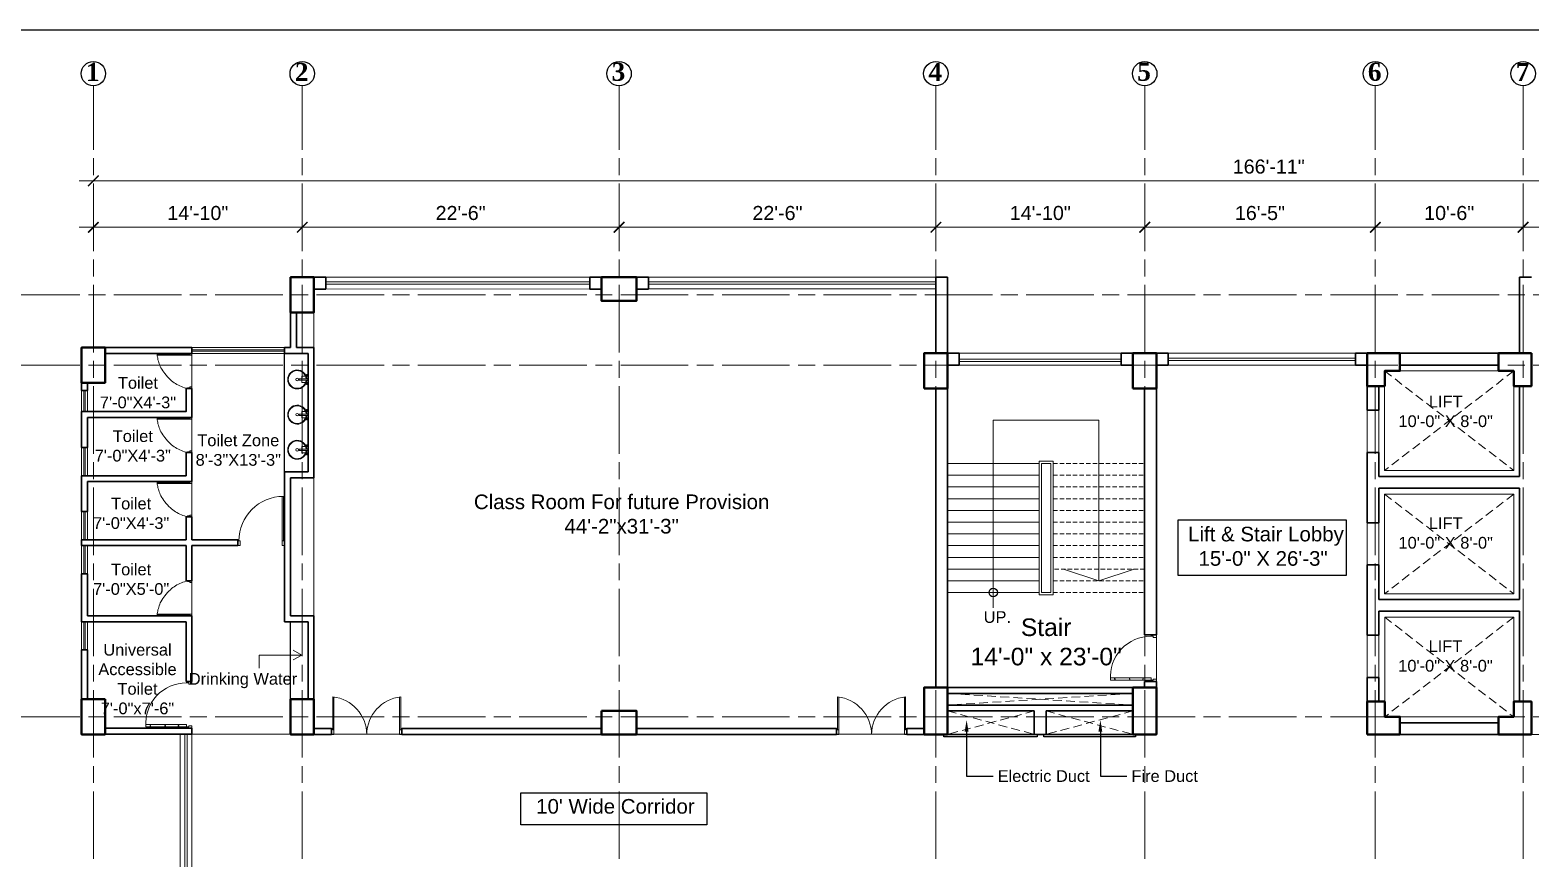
# Model space of a CAD drawing. Header units: inches. Extents: x -12 to 20935469, y -1604 to 24729220.
# Drawn here: x 20855962 to 20857240, y 24710768 to 24711474 of the extents above; entities that cross this region are included whole.
import ezdxf
from ezdxf import colors
from ezdxf.entities.mleader import LeaderData, LeaderLine
from ezdxf.math import Vec2, Vec3

# ---------------------------------------------------------------- set-up
doc = ezdxf.new("R2010")
doc.units = ezdxf.units.IN
doc.header["$LTSCALE"] = 0.03
doc.header["$MEASUREMENT"] = 0
doc.header["$PDMODE"] = 32
doc.header["$PDSIZE"] = 15
doc.linetypes.add('ACAD_ISO08W100', pattern=[36, 24, -3, 6, -3])
doc.linetypes.add('DASHED2', pattern=[0.375, 0.25, -0.125])
for name, color, linetype, lineweight in [('column', 1, 'Continuous', 40), ('Dim Line', 252, 'Continuous', 13), ('Door', 7, 'Continuous', 18), ('Dot', 253, 'Continuous', 0), ('Gas', 21, 'Continuous', 5), ('Glass Line', 252, 'Continuous', 9), ('Grid Line', 252, 'Continuous', 18), ('Hatch', 253, 'Continuous', 15), ('Main Wall', 7, 'Continuous', 30), ('RAIL', 23, 'Continuous', 13), ('STAIR', 46, 'Continuous', 15), ('TOILET FIXTURE', 142, 'Continuous', 5), ('wind.', 150, 'Continuous', 20)]:
    doc.layers.add(name, color=color, linetype=linetype, lineweight=lineweight)
doc.layers.add('FUR', color=251, linetype='Continuous')
doc.layers.add('TEXT', color=7, linetype='Continuous')
doc.styles.add('2', font='swisscl.ttf')
doc.styles.add('RomanS', font='arial.ttf', dxfattribs={"height": 12})
doc.styles.get("Standard").update_dxf_attribs({"font": 'timesbd.ttf'})
doc.dimstyles.new('Aec_Arch_I', dxfattribs={"dimscale": 96, "dimtxt": 12, "dimasz": 0.09375, "dimexe": 0.125, "dimexo": 0.125, "dimgap": 0.0625, "dimtad": 1, "dimdec": 0, "dimzin": 3, "dimdsep": 46, "dimlunit": 4, "dimtxsty": 'RomanS', "dimblk1": 'ARCHTICK', "dimblk2": 'ARCHTICK', "dimsah": 1, "dimcen": 0.09375, "dimdle": 0.125, "dimadec": 0, "dimazin": 0, "dimtfac": 0.75, "dimtdec": 0, "dimtmove": 2, "dimatfit": 3, "dimldrblk": 'ARCHTICK', "dimfxl": 1, "dimfrac": 1, "dimtolj": 1, "dimtzin": 0, "dimarcsym": 0})

# ---------------------------------------------------------------- blocks, each defined once
blk = doc.blocks.new('_ArchTick')
at = {"color": 0, "linetype": 'ByBlock', "lineweight": 35, "const_width": 0.15}
blk.add_lwpolyline([(-0.5, -0.5), (0.5, 0.5)], dxfattribs=at)
blk = doc.blocks.new('*D14')
at = {"layer": 'Defpoints', "color": 0, "transparency": 16777216}
for p in [(20831126.3, 24724578.2), (20830948.3, 24724562.3), (20831126.3, 24724562.3)]:
    blk.add_point(p, dxfattribs=at)
at = {"layer": 'Dim Line', "color": 0, "lineweight": -2, "transparency": 16777216}
for p, q in [((20830948.3, 24724574.3), (20830948.3, 24724590.2)), ((20831126.3, 24724574.3), (20831126.3, 24724590.2)), ((20830936.3, 24724578.2), (20831138.3, 24724578.2))]:
    blk.add_line(p, q, dxfattribs=at)
at = {"layer": 'Dim Line', "color": 0, "lineweight": -2, "transparency": 16777216, "xscale": 9, "yscale": 9, "zscale": 9, "rotation": 180}
blk.add_blockref('_ArchTick', (20830948.3, 24724578.2), dxfattribs=at)
at = {"layer": 'Dim Line', "color": 0, "lineweight": -2, "transparency": 16777216, "xscale": 9, "yscale": 9, "zscale": 9}
blk.add_blockref('_ArchTick', (20831126.3, 24724578.2), dxfattribs=at)
at = {"layer": 'Dim Line', "color": 0, "transparency": 16777216, "insert": (20831037.3, 24724590.3), "char_height": 12, "attachment_point": 5, "style": 'RomanS'}
blk.add_mtext('\\A1;14\'-10"', dxfattribs=at)
blk = doc.blocks.new('*D7')
at = {"layer": 'Defpoints', "color": 0, "transparency": 16777216}
for p in [(20831396.3, 24724578.2), (20831396.3, 24724578.2), (20831126.3, 24724562.3)]:
    blk.add_point(p, dxfattribs=at)
at = {"layer": 'Dim Line', "color": 0, "lineweight": -2, "transparency": 16777216}
for p, q in [((20831126.3, 24724574.3), (20831126.3, 24724590.2)), ((20831114.3, 24724578.2), (20831408.3, 24724578.2))]:
    blk.add_line(p, q, dxfattribs=at)
at = {"layer": 'Dim Line', "color": 0, "lineweight": -2, "transparency": 16777216, "xscale": 9, "yscale": 9, "zscale": 9, "rotation": 180}
blk.add_blockref('_ArchTick', (20831126.3, 24724578.2), dxfattribs=at)
at = {"layer": 'Dim Line', "color": 0, "lineweight": -2, "transparency": 16777216, "xscale": 9, "yscale": 9, "zscale": 9}
blk.add_blockref('_ArchTick', (20831396.3, 24724578.2), dxfattribs=at)
at = {"layer": 'Dim Line', "color": 0, "transparency": 16777216, "insert": (20831261.3, 24724590.3), "char_height": 12, "attachment_point": 5, "style": 'RomanS'}
blk.add_mtext('\\A1;22\'-6"', dxfattribs=at)
blk = doc.blocks.new('*D8')
at = {"layer": 'Defpoints', "color": 0, "transparency": 16777216}
for p in [(20831396.3, 24724578.2), (20831666.3, 24724578.2), (20831666.3, 24724578.2)]:
    blk.add_point(p, dxfattribs=at)
at = {"layer": 'Dim Line', "color": 0, "lineweight": -2, "transparency": 16777216}
blk.add_line((20831384.3, 24724578.2), (20831678.3, 24724578.2), dxfattribs=at)
at = {"layer": 'Dim Line', "color": 0, "lineweight": -2, "transparency": 16777216, "xscale": 9, "yscale": 9, "zscale": 9, "rotation": 180}
blk.add_blockref('_ArchTick', (20831396.3, 24724578.2), dxfattribs=at)
at = {"layer": 'Dim Line', "color": 0, "lineweight": -2, "transparency": 16777216, "xscale": 9, "yscale": 9, "zscale": 9}
blk.add_blockref('_ArchTick', (20831666.3, 24724578.2), dxfattribs=at)
at = {"layer": 'Dim Line', "color": 0, "transparency": 16777216, "insert": (20831531.3, 24724590.3), "char_height": 12, "attachment_point": 5, "style": 'RomanS'}
blk.add_mtext('\\A1;22\'-6"', dxfattribs=at)
blk = doc.blocks.new('*D9')
at = {"layer": 'Defpoints', "color": 0, "transparency": 16777216}
for p in [(20831666.3, 24724578.2), (20831844.3, 24724578.2), (20831844.3, 24724578.2)]:
    blk.add_point(p, dxfattribs=at)
at = {"layer": 'Dim Line', "color": 0, "lineweight": -2, "transparency": 16777216}
blk.add_line((20831654.3, 24724578.2), (20831856.3, 24724578.2), dxfattribs=at)
at = {"layer": 'Dim Line', "color": 0, "lineweight": -2, "transparency": 16777216, "xscale": 9, "yscale": 9, "zscale": 9, "rotation": 180}
blk.add_blockref('_ArchTick', (20831666.3, 24724578.2), dxfattribs=at)
at = {"layer": 'Dim Line', "color": 0, "lineweight": -2, "transparency": 16777216, "xscale": 9, "yscale": 9, "zscale": 9}
blk.add_blockref('_ArchTick', (20831844.3, 24724578.2), dxfattribs=at)
at = {"layer": 'Dim Line', "color": 0, "transparency": 16777216, "insert": (20831755.3, 24724590.3), "char_height": 12, "attachment_point": 5, "style": 'RomanS'}
blk.add_mtext('\\A1;14\'-10"', dxfattribs=at)
blk = doc.blocks.new('*D21')
at = {"layer": 'Defpoints', "color": 0, "transparency": 16777216}
for p in [(20831844.3, 24724578.2), (20832040.8, 24724578.2), (20832040.8, 24724578.2)]:
    blk.add_point(p, dxfattribs=at)
at = {"layer": 'Dim Line', "color": 0, "lineweight": -2, "transparency": 16777216}
for p, q in [((20831832.3, 24724578.2), (20832052.8, 24724578.2)), ((20831844.3, 24724566.2), (20831844.3, 24724566.2)), ((20832040.8, 24724566.2), (20832040.8, 24724566.2))]:
    blk.add_line(p, q, dxfattribs=at)
at = {"layer": 'Dim Line', "color": 0, "lineweight": -2, "transparency": 16777216, "xscale": 9, "yscale": 9, "zscale": 9, "rotation": 180}
blk.add_blockref('_ArchTick', (20831844.3, 24724578.2), dxfattribs=at)
at = {"layer": 'Dim Line', "color": 0, "lineweight": -2, "transparency": 16777216, "xscale": 9, "yscale": 9, "zscale": 9}
blk.add_blockref('_ArchTick', (20832040.8, 24724578.2), dxfattribs=at)
at = {"layer": 'Dim Line', "color": 0, "transparency": 16777216, "insert": (20831942.5, 24724590.3), "char_height": 12, "attachment_point": 5, "style": 'RomanS'}
blk.add_mtext('\\A1;16\'-5"', dxfattribs=at)
blk = doc.blocks.new('*D22')
at = {"layer": 'Defpoints', "color": 0, "transparency": 16777216}
for p in [(20832040.8, 24724578.2), (20832166.8, 24724578.2), (20832166.8, 24724578.2)]:
    blk.add_point(p, dxfattribs=at)
at = {"layer": 'Dim Line', "color": 0, "lineweight": -2, "transparency": 16777216}
for p, q in [((20832028.8, 24724578.2), (20832178.8, 24724578.2)), ((20832040.8, 24724566.2), (20832040.8, 24724566.2)), ((20832166.8, 24724566.2), (20832166.8, 24724566.2))]:
    blk.add_line(p, q, dxfattribs=at)
at = {"layer": 'Dim Line', "color": 0, "lineweight": -2, "transparency": 16777216, "xscale": 9, "yscale": 9, "zscale": 9, "rotation": 180}
blk.add_blockref('_ArchTick', (20832040.8, 24724578.2), dxfattribs=at)
at = {"layer": 'Dim Line', "color": 0, "lineweight": -2, "transparency": 16777216, "xscale": 9, "yscale": 9, "zscale": 9}
blk.add_blockref('_ArchTick', (20832166.8, 24724578.2), dxfattribs=at)
at = {"layer": 'Dim Line', "color": 0, "transparency": 16777216, "insert": (20832103.8, 24724590.3), "char_height": 12, "attachment_point": 5, "style": 'RomanS'}
blk.add_mtext('\\A1;10\'-6"', dxfattribs=at)
blk = doc.blocks.new('*D23')
at = {"layer": 'Defpoints', "color": 0, "transparency": 16777216}
for p in [(20832166.8, 24724578.2), (20832473.8, 24724578.2), (20832473.8, 24724578.2)]:
    blk.add_point(p, dxfattribs=at)
at = {"layer": 'Dim Line', "color": 0, "lineweight": -2, "transparency": 16777216}
for p, q in [((20832154.8, 24724578.2), (20832485.8, 24724578.2)), ((20832166.8, 24724566.2), (20832166.8, 24724566.2)), ((20832473.8, 24724566.2), (20832473.8, 24724566.2))]:
    blk.add_line(p, q, dxfattribs=at)
at = {"layer": 'Dim Line', "color": 0, "lineweight": -2, "transparency": 16777216, "xscale": 9, "yscale": 9, "zscale": 9, "rotation": 180}
blk.add_blockref('_ArchTick', (20832166.8, 24724578.2), dxfattribs=at)
at = {"layer": 'Dim Line', "color": 0, "lineweight": -2, "transparency": 16777216, "xscale": 9, "yscale": 9, "zscale": 9}
blk.add_blockref('_ArchTick', (20832473.8, 24724578.2), dxfattribs=at)
at = {"layer": 'Dim Line', "color": 0, "transparency": 16777216, "insert": (20832320.3, 24724590.3), "char_height": 12, "attachment_point": 5, "style": 'RomanS'}
blk.add_mtext('\\A1;25\'-7"', dxfattribs=at)
blk = doc.blocks.new('*D13')
at = {"layer": 'Defpoints', "color": 0, "transparency": 16777216}
for p in [(20830948.3, 24724610.7), (20832951.8, 24724617.8), (20832951.8, 24724610.7)]:
    blk.add_point(p, dxfattribs=at)
at = {"layer": 'Dim Line', "color": 0, "lineweight": -2, "transparency": 16777216}
for p, q in [((20830948.3, 24724622.7), (20830948.3, 24724629.8)), ((20832951.8, 24724622.7), (20832951.8, 24724629.8)), ((20830936.3, 24724617.8), (20832963.8, 24724617.8))]:
    blk.add_line(p, q, dxfattribs=at)
at = {"layer": 'Dim Line', "color": 0, "lineweight": -2, "transparency": 16777216, "xscale": 9, "yscale": 9, "zscale": 9, "rotation": 180}
blk.add_blockref('_ArchTick', (20830948.3, 24724617.8), dxfattribs=at)
at = {"layer": 'Dim Line', "color": 0, "lineweight": -2, "transparency": 16777216, "xscale": 9, "yscale": 9, "zscale": 9}
blk.add_blockref('_ArchTick', (20832951.8, 24724617.8), dxfattribs=at)
at = {"layer": 'Dim Line', "color": 0, "transparency": 16777216, "insert": (20831950, 24724629.9), "char_height": 12, "attachment_point": 5, "style": 'RomanS'}
blk.add_mtext('\\A1;166\'-11"', dxfattribs=at)
blk = doc.blocks.new('A$C36295410')
at = {"layer": 'Door'}
for p, q in [((1, 4), (1, 32)), ((2, 0), (2, 32)), ((58, 0), (58, 32)), ((59, 4), (59, 32)), ((1, 5), (0, 5)), ((2, 4), (1, 4)), ((58, 4), (59, 4)), ((59, 5), (60, 5)), ((2, 0), (0, 0)), ((58, 0), (60, 0))]:
    blk.add_line(p, q, dxfattribs=at)
for centre, start, end in [((-2.5, -0.3), 0.5906, 83.7783), ((62.5, -0.3), 96.2217, 179.4094)]:
    blk.add_arc(centre, 32.5, start, end, dxfattribs=at)
blk = doc.blocks.new('Door_45')
at = {"layer": 'Door'}
for p, q in [((1.5, 5), (1.5, 44)), ((3.5, 44), (3.5, 5)), ((1.5, 40), (2.2, 40)), ((2.2, 40), (2.2, 39.5)), ((2.2, 39.5), (2.7, 39.5)), ((2.7, 39.5), (2.7, 40)), ((2.7, 40), (3.5, 40)), ((1.5, 25.8), (2.2, 25.8)), ((2.2, 25.8), (2.2, 25.3)), ((2.2, 25.3), (2.7, 25.3)), ((2.7, 25.8), (3.5, 25.8)), ((2.7, 25.3), (2.7, 25.8)), ((0, 0), (0, 5)), ((0, 5), (1.5, 5)), ((1.5, 12.6), (2.2, 12.6)), ((3.5, 5), (1.5, 5)), ((1.5, 5), (1.5, 3)), ((1.5, 3), (2.5, 3)), ((2.2, 12.6), (2.2, 13.1)), ((2.2, 13.1), (2.7, 13.1)), ((2.5, 3), (2.5, 0)), ((2.7, 13.1), (2.7, 12.6)), ((2.7, 12.6), (3.5, 12.6)), ((42.5, 3), (42.5, 0)), ((43.5, 3), (42.5, 3)), ((45, 5), (43.5, 5)), ((43.5, 5), (43.5, 3)), ((45, 0), (45, 5)), ((2.5, 0), (0, 0)), ((42.5, 0), (45, 0))]:
    blk.add_line(p, q, dxfattribs=at)
blk.add_arc((4.7, 5.3), 38.8, 359.6233, 94.6685, dxfattribs=at)
blk = doc.blocks.new('sssss-flat-876')
at = {"layer": 'Door', "linetype": 'Continuous', "ltscale": 3}
blk.add_line((3666.5, 84027.2), (3666.5, 84055.7), dxfattribs=at)
at = {"layer": 'Door', "linetype": 'Continuous', "ltscale": 3, "extrusion": (-7.21527e-09, -3.35624e-18, 1), "elevation": 0}
for points in [[(3666.5, 84057.2), (3666.5, 84055.7), (3668.4, 84055.7), (3668.4, 84056.5), (3670.2, 84056.5), (3670.2, 84057.2)], [(3668.4, 84055.7), (3696.2, 84055.7), (3696.2, 84056.5), (3668.4, 84056.5)]]:
    blk.add_lwpolyline(points, close=True, dxfattribs=at)
at = {"layer": 'Door', "linetype": 'Continuous', "ltscale": 3, "flags": 128}
blk.add_lwpolyline([(3670.2, 84027.2, 0.04096), (3675.5, 84028.9, 0.082496), (3684.9, 84034.8, 0.052187), (3689.7, 84040, 0.043988), (3692.9, 84045, 0.036571), (3694.8, 84049.6, 0.034751), (3695.9, 84054.2, 0.011435), (3696.2, 84055.7)], format="xyb", dxfattribs=at)
at = {"layer": 'Door', "linetype": 'Continuous', "ltscale": 3}
blk.add_lwpolyline([(3666.5, 84027.2), (3666.5, 84028.7), (3668.4, 84028.7), (3668.4, 84027.9), (3670.2, 84027.9), (3670.2, 84027.2)], close=True, dxfattribs=at)
blk = doc.blocks.new('7-flat-72')
at = {"layer": 'Glass Line', "color": 8, "ltscale": 20}
for p, q in [((-64476.6, 376959.4), (-64476.6, 376966.6)), ((-64475.5, 376966.6), (-64476.6, 376966.6)), ((-64475.5, 376959.4), (-64475.5, 376966.6)), ((-64478.7, 376960.5), (-64480.3, 376960.5)), ((-64480.3, 376959.5), (-64480.3, 376960.5)), ((-64480.3, 376959.5), (-64480.3, 376960.5)), ((-64478.7, 376959.5), (-64480.3, 376959.5)), ((-64480.3, 376959.1), (-64480.3, 376959.4)), ((-64478.7, 376959.4), (-64480.3, 376959.4)), ((-64478.7, 376959.1), (-64480.3, 376959.1)), ((-64480.2, 376959.4), (-64480.2, 376959.5)), ((-64480.1, 376959.5), (-64480.1, 376960.5)), ((-64479.9, 376959.5), (-64479.9, 376960.5)), ((-64479.5, 376959.5), (-64479.5, 376960.5)), ((-64479.1, 376959.5), (-64479.1, 376960.5)), ((-64478.9, 376959.5), (-64478.9, 376960.5)), ((-64478.9, 376959.4), (-64478.9, 376959.5)), ((-64478.8, 376959.5), (-64478.8, 376960.5)), ((-64478.7, 376959.5), (-64478.7, 376960.5)), ((-64478.7, 376959.1), (-64478.7, 376959.4)), ((-64475.1, 376959.4), (-64476.9, 376959.4)), ((-64476.9, 376959.1), (-64476.9, 376959.4)), ((-64475.1, 376959.1), (-64476.9, 376959.1)), ((-64475.1, 376959.1), (-64475.1, 376959.4)), ((-64473.3, 376960.5), (-64471.7, 376960.5)), ((-64473.3, 376959.5), (-64473.3, 376960.5)), ((-64473.3, 376959.5), (-64473.3, 376960.5)), ((-64473.3, 376959.5), (-64471.7, 376959.5)), ((-64473.3, 376959.1), (-64473.3, 376959.4)), ((-64473.3, 376959.4), (-64471.7, 376959.4)), ((-64473.3, 376959.1), (-64471.7, 376959.1)), ((-64473.1, 376959.5), (-64473.1, 376960.5)), ((-64473.1, 376959.4), (-64473.1, 376959.5)), ((-64472.9, 376959.5), (-64472.9, 376960.5)), ((-64472.5, 376959.5), (-64472.5, 376960.5)), ((-64472.1, 376959.5), (-64472.1, 376960.5)), ((-64471.9, 376959.5), (-64471.9, 376960.5)), ((-64471.9, 376959.4), (-64471.9, 376959.5)), ((-64471.8, 376959.5), (-64471.8, 376960.5)), ((-64471.7, 376959.5), (-64471.7, 376960.5)), ((-64471.7, 376959.1), (-64471.7, 376959.4))]:
    blk.add_line(p, q, dxfattribs=at)
blk.add_circle((-64476, 376968.4, 0), 1.08, dxfattribs=at)
for radius, start, end in [(8.1, 273.8334, 266.1883), (7.55, 274.115, 265.9068)]:
    blk.add_arc((-64476, 376968.4, 0), radius, start, end, dxfattribs=at)
blk = doc.blocks.new('SFSFSFS-flat-72')
at = {"layer": 'TOILET FIXTURE', "ltscale": 0.2}
blk.add_lwpolyline([(-3918.5, -3608.1), (-3918.5, -3602.7), (-3923.9, -3602.7), (-3923.9, -3608.1)], close=True, dxfattribs=at)
at = {"layer": 'TOILET FIXTURE', "ltscale": 20}
blk.add_blockref('7-flat-72', (60554.8, -380567.2), dxfattribs=at)
blk = doc.blocks.new('$D40')
at = {"layer": 'Door'}
for p, q in [((1, 4), (1, 42)), ((2, 0), (2, 42)), ((1, 5), (0, 5)), ((2, 0), (0, 0)), ((2, 4), (1, 4)), ((39, 4), (38, 4)), ((38, 4), (38, 0)), ((40, 0), (38, 0)), ((40, 5), (39, 5)), ((39, 5), (39, 4))]:
    blk.add_line(p, q, dxfattribs=at)
blk.add_arc((1, 4), 38, 0, 90, dxfattribs=at)
blk = doc.blocks.new('fff')
at = {"layer": 'Grid Line', "color": 252, "linetype": 'ACAD_ISO08W100', "lineweight": 9, "ltscale": 80, "true_color": 0x939598}
for p, q in [((20830948.3, 24723521.1), (20830948.3, 24724698.8)), ((20831126.3, 24723521.1), (20831126.3, 24724698.8)), ((20831396.3, 24723521.1), (20831396.3, 24724698.8)), ((20831666.3, 24723521.1), (20831666.3, 24724698.8)), ((20831844.3, 24723521.1), (20831844.3, 24724698.8)), ((20832040.8, 24723521.1), (20832040.8, 24724698.8)), ((20832166.8, 24723521.1), (20832166.8, 24724698.8)), ((20833096.9, 24724520.6), (20830726.1, 24724520.6)), ((20833096.9, 24724460.6), (20830726.1, 24724460.6)), ((20833096.9, 24724160.7), (20830726.1, 24724160.7))]:
    blk.add_line(p, q, dxfattribs=at)
at = {"layer": 'Dim Line'}
for base, p1, p2, picture, middle in [((20832951.7523, 24724617.8128), (20830948.3088, 24724610.7482), (20832951.7523, 24724610.7482), '*D13', (20831950.0306, 24724629.9397)), ((20831126.3, 24724578.2), (20830948.3, 24724562.3), (20831126.3, 24724562.3), '*D14', (20831037.3, 24724590.3)), ((20831396.3, 24724578.2), (20831126.3, 24724562.3), (20831396.3, 24724578.2), '*D7', (20831261.3, 24724590.3)), ((20831666.3, 24724578.2), (20831396.3, 24724578.2), (20831666.3, 24724578.2), '*D8', (20831531.3, 24724590.3)), ((20831844.3, 24724578.2), (20831666.3, 24724578.2), (20831844.3, 24724578.2), '*D9', (20831755.3, 24724590.3)), ((20832040.7792, 24724578.1666), (20831844.25, 24724578.1666), (20832040.7792, 24724578.1666), '*D21', (20831942.5146, 24724590.2934)), ((20832166.8, 24724578.2), (20832040.8, 24724578.2), (20832166.8, 24724578.2), '*D22', (20832103.8, 24724590.3)), ((20832473.8, 24724578.2), (20832166.8, 24724578.2), (20832473.8, 24724578.2), '*D23', (20832320.3, 24724590.3))]:
    dim = blk.add_linear_dim(base=base, p1=p1, p2=p2, dimstyle='Aec_Arch_I', dxfattribs=at)
    dim.commit()
    dim.dimension.update_dxf_attribs({"geometry": picture, "text_midpoint": middle})

msp = doc.modelspace()

# ---------------------------------------------------------------- linework, layer by layer
for p, q in [((20856179, 24711096.9), (20856179, 24711197.9)), ((20856184, 24710903), (20856184, 24710969)), ((20856095, 24710878.2), (20856100, 24710878.2))]:
    msp.add_line(p, q)
for points in [[(20856940.4, 24711056.1), (20857083.7, 24711056.1), (20857083.7, 24711008.5), (20856940.4, 24711008.5)], [(20856740.9, 24710873), (20856820.2, 24710873), (20856820.2, 24710871), (20856740.9, 24710871)], [(20856826, 24710873), (20856904.2, 24710873), (20856904.2, 24710871), (20856826, 24710871)], [(20856380.3, 24710823.2), (20856538.9, 24710823.2), (20856538.9, 24710795.9), (20856380.3, 24710795.9)]]:
    msp.add_lwpolyline(points, close=True)
msp.add_circle((20856782.9, 24710994), 3.61)
at = {"layer": 'column', "lineweight": 40, "ltscale": 20}
for points in [[(20856204, 24711262.9), (20856184, 24711262.9), (20856184, 24711232.9), (20856204, 24711232.9)], [(20856449, 24711262.9), (20856449, 24711242.9), (20856479, 24711242.9), (20856479, 24711262.9)], [(20856026, 24711202.9), (20856006, 24711202.9), (20856006, 24711172.9), (20856026, 24711172.9)], [(20856724, 24711168.1), (20856744, 24711168.1), (20856744, 24711198.1), (20856724, 24711198.1)], [(20856901.9, 24711168), (20856921.9, 24711168), (20856921.9, 24711198), (20856901.9, 24711198)], [(20856724, 24710873), (20856744, 24710873), (20856744, 24710913), (20856724, 24710913)], [(20856901.9, 24710873), (20856921.9, 24710873), (20856921.9, 24710913), (20856901.9, 24710913)], [(20856026, 24710903), (20856006, 24710903), (20856006, 24710873), (20856026, 24710873)], [(20856204, 24710903), (20856184, 24710903), (20856184, 24710873), (20856204, 24710873)], [(20856449, 24710893), (20856449, 24710873), (20856479, 24710873), (20856479, 24710893)]]:
    msp.add_lwpolyline(points, close=True, dxfattribs=at)
for points in [[(20857101.5, 24711198), (20857129.5, 24711198), (20857129.5, 24711183), (20857116.5, 24711183), (20857116.5, 24711170), (20857101.5, 24711170), (20857101.5, 24711198)], [(20857241.5, 24711198), (20857213.5, 24711198), (20857213.5, 24711183), (20857226.5, 24711183), (20857226.5, 24711170), (20857241.5, 24711170), (20857241.5, 24711198)], [(20857101.5, 24710873), (20857129.5, 24710873), (20857129.5, 24710888), (20857116.5, 24710888), (20857116.5, 24710901), (20857101.5, 24710901), (20857101.5, 24710873)], [(20857241.5, 24710873), (20857213.5, 24710873), (20857213.5, 24710888), (20857226.5, 24710888), (20857226.5, 24710901), (20857241.5, 24710901), (20857241.5, 24710873)]]:
    msp.add_lwpolyline(points, dxfattribs=at)
at = {"layer": 'Defpoints'}
msp.add_lwpolyline([(20855761.5, 24711473.8), (20858200.3, 24711473.8), (20858200.3, 24710015.2), (20855761.5, 24710015.2)], close=True, dxfattribs=at)
at = {"layer": 'Dot', "linetype": 'DASHED2', "lineweight": 0, "ltscale": 1000}
for p, q in [((20856744, 24710908), (20856901.9, 24710898)), ((20856901.9, 24710908), (20856744, 24710898)), ((20856817.9, 24710893), (20856744, 24710873)), ((20856744, 24710893), (20856817.9, 24710873)), ((20856827.9, 24710893), (20856901.9, 24710873)), ((20856901.9, 24710893), (20856827.9, 24710873))]:
    msp.add_line(p, q, dxfattribs=at)
for points in [[(20857116.4, 24711183), (20857226.5, 24711098), (20857226.5, 24711183), (20857116.4, 24711098)], [(20857116.4, 24711078), (20857226.5, 24710993), (20857226.5, 24711078), (20857116.4, 24710993)], [(20857116.5, 24710973), (20857226.5, 24710887.9), (20857226.5, 24710973), (20857116.5, 24710887.9)]]:
    msp.add_lwpolyline(points, dxfattribs=at)
at = {"layer": 'Gas', "color": 0, "lineweight": 5}
for points in [[(20857116.4, 24711098), (20857226.5, 24711098), (20857226.5, 24711183), (20857116.4, 24711183)], [(20856833.9, 24710992), (20856821.9, 24710992), (20856821.9, 24711106), (20856833.9, 24711106)], [(20856831.9, 24710994), (20856823.9, 24710994), (20856823.9, 24711104), (20856831.9, 24711104)], [(20857116.4, 24710993), (20857226.5, 24710993), (20857226.5, 24711078), (20857116.4, 24711078)], [(20857116.5, 24710887.9), (20857226.5, 24710887.9), (20857226.5, 24710973), (20857116.5, 24710973)]]:
    msp.add_lwpolyline(points, close=True, dxfattribs=at)
at = {"layer": 'Gas', "color": 0, "lineweight": 35}
msp.add_lwpolyline([(20857101.5, 24710873), (20857101.5, 24710873)], dxfattribs=at)
at = {"layer": 'Hatch', "lineweight": 5}
for p, q in [((20856204, 24711202.9), (20856204, 24711232.9)), ((20856204, 24710974), (20856204, 24711091.9))]:
    msp.add_line(p, q, dxfattribs=at)
at = {"layer": 'Hatch', "lineweight": 0}
msp.add_lwpolyline([(20856100, 24710873.2), (20856921.9, 24710873.2), (20856921.9, 24711188), (20857101.5, 24711187.9), (20857101.5, 24710873), (20857935.5, 24710873), (20857935.5, 24710753), (20857831.5, 24710753), (20857556.5, 24710753), (20857241.5, 24710752.9), (20857241.5, 24710611.9), (20856921.9, 24710611.9), (20856921.9, 24710753), (20856100, 24710752.8)], close=True, dxfattribs=at)
at = {"layer": 'Main Wall', "lineweight": 30}
for p, q in [((20856734, 24711262.9), (20856744, 24711262.9)), ((20856734, 24711198.1), (20856734, 24711262.9)), ((20856744, 24711198), (20856744, 24711262.9)), ((20856184, 24711202.9), (20856184, 24711232.9)), ((20856189, 24711202.9), (20856189, 24711232.9)), ((20856734, 24711216.9), (20856734, 24711216.9)), ((20856026, 24711202.9), (20856100, 24711202.9)), ((20856100, 24711197.9), (20856100, 24711202.9)), ((20856179, 24711202.9), (20856184, 24711202.9)), ((20856179, 24711197.9), (20856179, 24711202.9)), ((20856189, 24711202.9), (20856204, 24711202.9)), ((20856204, 24711091.9), (20856204, 24711202.9)), ((20856734, 24711210.9), (20856734, 24711210.9)), ((20856026, 24711197.9), (20856100, 24711197.9)), ((20856179, 24711197.9), (20856199, 24711197.9)), ((20856199, 24711096.9), (20856199, 24711197.9)), ((20856744, 24710913), (20856744, 24711188)), ((20857129.5, 24711198), (20857231.5, 24711198)), ((20857129.5, 24711188), (20857213.5, 24711188)), ((20856006, 24711166.3), (20856006, 24711172.9)), ((20856095, 24711167.9), (20856100, 24711167.9)), ((20856734, 24710913), (20856734, 24711168.1)), ((20856911.9, 24711168), (20856911.9, 24710958)), ((20856921.9, 24711168), (20856921.9, 24710958)), ((20856006, 24711117.6), (20856006, 24711148.3)), ((20857101.5, 24711149.5), (20857111.5, 24711149.5)), ((20856100, 24711143.3), (20856011, 24711143.3)), ((20856095, 24711113.3), (20856095, 24711093.6)), ((20856100, 24711113.3), (20856095, 24711113.3)), ((20857101.5, 24711113.5), (20857111.5, 24711113.5)), ((20856179, 24711039), (20856179, 24711096.9)), ((20856179, 24711096.9), (20856199, 24711096.9)), ((20856095, 24711093.6), (20856006, 24711093.6)), ((20856006, 24711063), (20856006, 24711093.6)), ((20856100, 24711088.6), (20856011, 24711088.6)), ((20856011, 24711088.6), (20856011, 24711063)), ((20856184, 24710974), (20856184, 24711091.9)), ((20856184, 24711091.9), (20856204, 24711091.9)), ((20857111.5, 24711093), (20857231.5, 24711093)), ((20857111.5, 24711083), (20857231.5, 24711083)), ((20856006, 24711063), (20856011, 24711063)), ((20856100, 24711058.6), (20856095, 24711058.6)), ((20857101.5, 24711053.5), (20857111.5, 24711053.5)), ((20856006, 24711039), (20856095, 24711039)), ((20856006, 24711034), (20856006, 24711039)), ((20856095, 24711034), (20856006, 24711034)), ((20856095, 24711004), (20856095, 24711034)), ((20856100, 24711004), (20856100, 24711034)), ((20856139, 24711034), (20856100, 24711034)), ((20856139, 24711034), (20856139, 24711039)), ((20856179, 24710969), (20856179, 24711039)), ((20856011, 24711010), (20856006, 24711010)), ((20856006, 24710969), (20856006, 24711010)), ((20856011, 24711010), (20856011, 24710974)), ((20857111.5, 24711017.5), (20857101.5, 24711017.5)), ((20856100, 24711004), (20856095, 24711004)), ((20857111.5, 24710988), (20857231.5, 24710988)), ((20856095, 24710969), (20856006, 24710969)), ((20856100, 24710974), (20856011, 24710974)), ((20856095, 24710918.2), (20856095, 24710969)), ((20856100, 24710918.2), (20856100, 24710974)), ((20856179, 24710969), (20856199, 24710969)), ((20856184, 24710974), (20856204, 24710974)), ((20856199, 24710903), (20856199, 24710969)), ((20856204, 24710903), (20856204, 24710974)), ((20857111.5, 24710978), (20857231.5, 24710978)), ((20856921.9, 24710958), (20856911.9, 24710958)), ((20857111.5, 24710957.5), (20857101.5, 24710957.5)), ((20856006, 24710903), (20856006, 24710945)), ((20856011, 24710945), (20856006, 24710945)), ((20856011, 24710945), (20856011, 24710903)), ((20856100, 24710918.2), (20856095, 24710918.2)), ((20856911.9, 24710918), (20856911.9, 24710913)), ((20856921.9, 24710918), (20856911.9, 24710918)), ((20856921.9, 24710918), (20856921.9, 24710913)), ((20857111.5, 24710921.5), (20857101.5, 24710921.5)), ((20856901.9, 24710913), (20856744, 24710913)), ((20856901.9, 24710908), (20856744, 24710908)), ((20856901.9, 24710898), (20856744, 24710898)), ((20856817.9, 24710893), (20856744, 24710893)), ((20856817.9, 24710893), (20856817.9, 24710873)), ((20856901.9, 24710893), (20856827.9, 24710893)), ((20856827.9, 24710893), (20856827.9, 24710873)), ((20856100, 24710878.2), (20856026, 24710878.2)), ((20856100, 24710873.2), (20856026, 24710873.2)), ((20856100, 24710878.2), (20856100, 24710873.2)), ((20856204, 24710878), (20856219, 24710878)), ((20856219, 24710873), (20856204, 24710873)), ((20856219, 24710878), (20856219, 24710873)), ((20856449, 24710878), (20856279, 24710878)), ((20856279, 24710878), (20856279, 24710873)), ((20856449, 24710873), (20856279, 24710873)), ((20856474, 24710873), (20856649.2, 24710873)), ((20856479, 24710878), (20856649.2, 24710878)), ((20856649.2, 24710873), (20856649.2, 24710878)), ((20856709.2, 24710873), (20856709.2, 24710878)), ((20856709.2, 24710878), (20856724, 24710878)), ((20856709.2, 24710873), (20856724, 24710873)), ((20856817.9, 24710873), (20856827.9, 24710873)), ((20857101.5, 24710873), (20857213.5, 24710873)), ((20857129.5, 24710873), (20857213.5, 24710873))]:
    msp.add_line(p, q, dxfattribs=at)
for points in [[(20856204, 24711262.9), (20856214, 24711262.9), (20856214, 24711252.8), (20856204, 24711252.8)], [(20856449, 24711262.9), (20856439, 24711262.9), (20856439, 24711252.8), (20856449, 24711252.8)], [(20856479, 24711262.9), (20856489, 24711262.9), (20856489, 24711252.8), (20856479, 24711252.8)], [(20857231.5, 24711198), (20857231.5, 24711262.9), (20857241.5, 24711262.9)], [(20856744, 24711198), (20856754, 24711198), (20856754, 24711188), (20856744, 24711188)], [(20856901.9, 24711198), (20856891.9, 24711198), (20856891.9, 24711188), (20856901.9, 24711188)], [(20856921.9, 24711198), (20856931.9, 24711198), (20856931.9, 24711188), (20856921.9, 24711188)], [(20857101.5, 24711198), (20857091.5, 24711198), (20857091.5, 24711188), (20857101.5, 24711188)], [(20856095, 24711167.9), (20856095, 24711148.3), (20856006, 24711148.3)], [(20856011, 24711166.3), (20856006, 24711166.3)], [(20856011, 24711172.9), (20856011, 24711166.3)], [(20856100, 24711167.9), (20856100, 24711143.3)], [(20857101.5, 24711170), (20857101.5, 24711149.5)], [(20857111.5, 24711170), (20857111.5, 24711149.5)], [(20857231.5, 24711093), (20857231.5, 24711170)], [(20856011, 24711143.3), (20856011, 24711117.6)], [(20856011, 24711117.6), (20856006, 24711117.6)], [(20856100, 24711113.3), (20856100, 24711088.6)], [(20857101.5, 24711113.5), (20857101.5, 24711053.5)], [(20857111.5, 24711113.5), (20857111.5, 24711093)], [(20857111.5, 24711083), (20857111.5, 24711053.5)], [(20857231.5, 24710988), (20857231.5, 24711083)], [(20856095, 24711058.6), (20856095, 24711039)], [(20856100, 24711058.6), (20856100, 24711039)], [(20856100, 24711039), (20856139, 24711039)], [(20857101.5, 24711017.5), (20857101.5, 24710957.5)], [(20857111.5, 24711017.5), (20857111.5, 24710988)], [(20857111.5, 24710978), (20857111.5, 24710957.5)], [(20857231.5, 24710901), (20857231.5, 24710978)], [(20857101.5, 24710921.5), (20857101.5, 24710901), (20857101.5, 24710901)], [(20857111.5, 24710921.5), (20857111.5, 24710901)], [(20857129.5, 24710883), (20857213.5, 24710883)]]:
    msp.add_lwpolyline(points, dxfattribs=at)
at = {"layer": 'Main Wall', "lineweight": 13}
for points in [[(20857101.5, 24711113.5), (20857111.5, 24711113.5), (20857111.5, 24711149.5), (20857101.5, 24711149.5)], [(20857101.5, 24711017.5), (20857111.5, 24711017.5), (20857111.5, 24711053.5), (20857101.5, 24711053.5)], [(20857101.5, 24710921.5), (20857111.5, 24710921.5), (20857111.5, 24710957.5), (20857101.5, 24710957.5)]]:
    msp.add_lwpolyline(points, close=True, dxfattribs=at)
at = {"layer": 'RAIL', "lineweight": 9}
for p, q in [((20856782.9, 24710980.9), (20856782.9, 24711141)), ((20856782.9, 24711141), (20856872.9, 24711141)), ((20856872.9, 24711141), (20856872.9, 24711004)), ((20856842.9, 24711014), (20856872.9, 24711004)), ((20856872.9, 24711004), (20856902.9, 24711014))]:
    msp.add_line(p, q, dxfattribs=at)
at = {"layer": 'STAIR', "color": 32, "lineweight": 5}
for p, q in [((20856744, 24711104), (20856821.9, 24711104)), ((20856744, 24711094), (20856821.9, 24711094)), ((20856744, 24711084), (20856821.9, 24711084)), ((20856744, 24711074), (20856821.9, 24711074)), ((20856744, 24711064), (20856821.9, 24711064)), ((20856744, 24711054), (20856821.9, 24711054)), ((20856744, 24711044), (20856821.9, 24711044)), ((20856744, 24711034), (20856821.9, 24711034)), ((20856744, 24711024), (20856821.9, 24711024)), ((20856744, 24711014), (20856821.9, 24711014)), ((20856744, 24711004), (20856821.9, 24711004)), ((20856744, 24710994), (20856821.9, 24710994))]:
    msp.add_line(p, q, dxfattribs=at)
at = {"layer": 'STAIR', "color": 32, "linetype": 'DASHED2', "lineweight": 5, "ltscale": 500}
for p, q in [((20856833.9, 24711104), (20856911.9, 24711104)), ((20856833.9, 24711094), (20856911.9, 24711094)), ((20856833.9, 24711084), (20856911.9, 24711084)), ((20856833.9, 24711074), (20856911.9, 24711074)), ((20856833.9, 24711064), (20856911.9, 24711064)), ((20856833.9, 24711054), (20856911.9, 24711054)), ((20856833.9, 24711044), (20856911.9, 24711044)), ((20856833.9, 24711034), (20856911.9, 24711034)), ((20856833.9, 24711024), (20856911.9, 24711024)), ((20856911.9, 24711014), (20856833.9, 24711014)), ((20856851.9, 24711014), (20856911.9, 24711014)), ((20856833.9, 24711004), (20856911.9, 24711004)), ((20856833.9, 24710994), (20856911.9, 24710994))]:
    msp.add_line(p, q, dxfattribs=at)
at = {"layer": 'STAIR', "color": 253, "lineweight": 5}
for p, q in [((20856193.6, 24710940.7), (20856186.3, 24710944.8)), ((20856193.6, 24710940.7), (20856157.3, 24710940.7)), ((20856157.3, 24710940.7), (20856157.3, 24710929.5)), ((20856193.6, 24710940.7), (20856186.3, 24710936.7))]:
    msp.add_line(p, q, dxfattribs=at)
at = {"layer": 'TEXT'}
for centre in [(20856016, 24711436.5), (20856194, 24711436.5), (20856464, 24711436.5), (20856734, 24711436.5), (20856912, 24711436.5), (20857108.5, 24711436.5), (20857234.5, 24711436.5)]:
    msp.add_circle(centre, 10.4, dxfattribs=at)
at = {"layer": 'wind.', "lineweight": 5}
for p, q in [((20856439, 24711262.9), (20856214, 24711262.9)), ((20856489, 24711262.9), (20856734, 24711262.9)), ((20856214, 24711252.8), (20856439, 24711252.9)), ((20856489, 24711252.9), (20856734, 24711252.9)), ((20856754, 24711198), (20856891.9, 24711198)), ((20856754, 24711193), (20856891.9, 24711193)), ((20856754, 24711191), (20856891.9, 24711191)), ((20856754, 24711188), (20856891.9, 24711188)), ((20856931.9, 24711198), (20857091.5, 24711198)), ((20856931.9, 24711194), (20857091.5, 24711194)), ((20856931.9, 24711192), (20857091.5, 24711192)), ((20856931.9, 24711188), (20857101.5, 24711188))]:
    msp.add_line(p, q, dxfattribs=at)
at = {"layer": 'wind.'}
for p, q in [((20856214, 24711258.9), (20856439, 24711259)), ((20856214, 24711256.9), (20856439, 24711257)), ((20856489, 24711258.9), (20856734, 24711259)), ((20856489, 24711256.9), (20856734, 24711257)), ((20856100, 24711202.9), (20856179, 24711202.9)), ((20856100, 24711200.9), (20856179, 24711200.9)), ((20856100, 24711199.9), (20856179, 24711199.9)), ((20856100, 24711197.9), (20856179, 24711197.9)), ((20856006, 24711166.3), (20856006, 24711148.3)), ((20856008, 24711166.3), (20856008, 24711148.3)), ((20856009, 24711166.3), (20856009, 24711148.3)), ((20856011, 24711166.3), (20856011, 24711148.3)), ((20856006, 24711117.6), (20856006, 24711093.6)), ((20856008, 24711117.6), (20856008, 24711093.6)), ((20856009, 24711117.6), (20856009, 24711093.6)), ((20856011, 24711117.6), (20856011, 24711093.6)), ((20856006, 24711039), (20856006, 24711063)), ((20856008, 24711039), (20856008, 24711063)), ((20856009, 24711039), (20856009, 24711063)), ((20856011, 24711039), (20856011, 24711063)), ((20856006, 24711010), (20856006, 24711034)), ((20856008, 24711010), (20856008, 24711034)), ((20856009, 24711010), (20856009, 24711034)), ((20856011, 24711010), (20856011, 24711034)), ((20856006, 24710945), (20856006, 24710969)), ((20856008, 24710945), (20856008, 24710969)), ((20856009, 24710945), (20856009, 24710969)), ((20856011, 24710945), (20856011, 24710969)), ((20856090, 24710753), (20856090, 24710873.1)), ((20856094, 24710752.8), (20856094, 24710873.1)), ((20856096, 24710752.8), (20856096, 24710873.1)), ((20856100, 24710752.8), (20856100, 24710873.1))]:
    msp.add_line(p, q, dxfattribs=at)

# ---------------------------------------------------------------- block references
at = {"layer": 'Door', "ltscale": 20, "xscale": -1}
for p in [(20859766.5, 24627140.7), (20859766.5, 24627086.1), (20859766.5, 24627031.4)]:
    msp.add_blockref('sssss-flat-876', p, dxfattribs=at)
at = {"layer": 'Door', "xscale": -1}
msp.add_blockref('$D40', (20856179, 24711034), dxfattribs=at)
at = {"layer": 'Door', "ltscale": 20, "rotation": 180}
msp.add_blockref('sssss-flat-876', (20859766.5, 24795031.2), dxfattribs=at)
at = {"layer": 'Door', "color": 250, "ltscale": 20, "xscale": 0.8888888888759539, "yscale": 0.8888888888759539, "zscale": 0.8888888888759539, "rotation": 90.00000000000001}
for p in [(20856921.9, 24710918), (20856099.9, 24710878.2)]:
    msp.add_blockref('Door_45', p, dxfattribs=at)
at = {"layer": 'FUR', "xscale": -1}
for p in [(20856279, 24710873), (20856709.2, 24710873)]:
    msp.add_blockref('A$C36295410', p, dxfattribs=at)
at = {"layer": 'TOILET FIXTURE', "ltscale": 20, "rotation": 90.00000000000001}
for p in [(20852590.9, 24715096.9), (20852590.9, 24715066.9), (20852590.9, 24715036.9)]:
    msp.add_blockref('SFSFSFS-flat-72', p, dxfattribs=at)
at = {"layer": 'wind.', "lineweight": 5}
msp.add_blockref('fff', (25067.7, -13272.7), dxfattribs=at)

# ---------------------------------------------------------------- texts
at = {"layer": 'TEXT', "char_height": 15.44, "width": 227.458, "attachment_point": 8, "rotation": 0}
for s, insert in [('\\A1;1', (20856015.5, 24711430.2)), ('\\A1;2', (20856193.5, 24711430.2)), ('\\A1;3', (20856463.5, 24711430.2)), ('\\A1;4', (20856733.5, 24711430.2)), ('\\A1;5', (20856911.4, 24711430.2)), ('\\A1;6', (20857108, 24711430.2)), ('\\A1;7', (20857234, 24711430.2))]:
    msp.add_mtext(s, dxfattribs=dict(at, insert=insert))
at = {"layer": 'TEXT', "color": 30, "lineweight": 5, "ltscale": 20, "attachment_point": 2, "style": '2'}
for s, width, gutter_width, insert, char_height in [('{\\fArial|b0|i0|c0|p34;\\C0;Toilet \\P7\'-0"X4\'-3"}', 104.76, 0.5, (20856054, 24711177.8), 10), ('\\pxsm1;{\\fArial|b0|i0|c0|p34;\\C0;LIFT\\P10\'-0" X 8\'-0" }', 235.592, 0.75, (20857168.5, 24711161.8), 10), ('{\\fArial|b0|i0|c0|p34;\\C0;Toilet \\P7\'-0"X4\'-3"}', 104.76, 0.5, (20856049.6, 24711132.4), 10), ('{\\fArial|b0|i0|c0|p34;\\C0;Toilet Zone\\P8\'-3"X13\'-3"}', 104.76, 0.5, (20856139.5, 24711128.8), 10), ('{\\fArial|b0|i0|c0|p34;\\C0;Toilet \\P7\'-0"X4\'-3"}', 104.76, 0.5, (20856048.2, 24711074.9), 10), ('\\pxsm1;{\\fArial|b0|i0|c0|p34;\\C0;Class Room For future Provision\\P44\'-2"x31\'-3"}', 289.483, 0.5, (20856466.2, 24711077.6), 12.476), ('\\pxsm1,qc;{\\fArial|b0|i0|c0|p34;\\C0; Lift & Stair Lobby\\P15\'-0" X 26\'-3" }', 179.576, 0.75, (20857012.9, 24711050.1), 12.476), ('\\pxsm1;{\\fArial|b0|i0|c0|p34;\\C0;LIFT\\P10\'-0" X 8\'-0" }', 235.592, 0.75, (20857168.5, 24711058.1), 10), ('{\\fArial|b0|i0|c0|p34;\\C0;Toilet \\P7\'-0"X5\'-0"}', 104.76, 0.5, (20856048.2, 24711018.7), 10), ('\\pxsm1;{\\fArial|b0|i0|c0|p34;\\C0;Stair\\P14\'-0" x 23\'-0"  }', 191.63, 0.282, (20856828, 24710971.9), 15), ('{\\fArial|b0|i0|c0|p34;\\C0;UP.}', 104.76, 0.5, (20856786.4, 24710978.1), 10), ('{\\fArial|b0|i0|c0|p34;\\C0;Universal Accessible Toilet\\P7\'-0"x7\'-6"}', 89.095, 0.35, (20856053.6, 24710950.2), 10), ('\\pxsm1;{\\fArial|b0|i0|c0|p34;\\C0;LIFT\\P10\'-0" X 8\'-0" }', 235.592, 0.75, (20857168.3, 24710953.2), 10), ('\\pxsm1;{\\fArial|b0|i0|c0|p34;\\C0;Drinking Water }', 88.563, 0.282, (20856143.5, 24710925.4), 10), ("\\pxsm1,qc;{\\fArial|b0|i0|c0|p34;\\C0;10' Wide Corridor}", 227.89, 0.75, (20856460.9, 24710817.9), 12.476)]:
    msp.add_mtext_dynamic_manual_height_columns(s, width=width, gutter_width=gutter_width, heights=[0], dxfattribs=dict(at, insert=insert, char_height=char_height))

# ---------------------------------------------------------------- leaders
at = {"layer": 'TEXT', "lineweight": 5, "ltscale": 20}
ml = msp.add_multileader_mtext('Standard', dxfattribs=at)
ml.set_content('{\\fArial|b0|i0|c0|p34; Electric Duct}', color=256)
ml.set_leader_properties()
ml.build(insert=Vec2(0, 0))
ml.multileader.update_dxf_attribs({"text_right_attachment_type": 6, "dogleg_length": 0.36, "arrow_head_size": 10})
ctx = ml.context
ctx.base_point, ctx.char_height, ctx.arrow_head_size, ctx.landing_gap_size, ctx.plane_origin = Vec3(20856782.7, 24710837.4), 10, 10, 0.09, Vec3(20856760.2, 24710885.3)
ctx.right_attachment = 6
notes = []
notes.append((ctx, [(0, (1, 1, 0), (20856760.2, 24710837.4), (1, 0), 22.5, [(0, [(20856760.2, 24710885.3)], 0, [])])]))
ctx.mtext.insert, ctx.mtext.width, ctx.mtext.defined_height, ctx.mtext.flow_direction = Vec3(20856782.8, 24710842.5), 232.704, 29.8, 5
ml = msp.add_multileader_mtext('Standard', dxfattribs=at)
ml.set_content('{\\fArial|b0|i0|c0|p34; Fire Duct}', color=256)
ml.set_leader_properties()
ml.build(insert=Vec2(0, 0))
ml.multileader.update_dxf_attribs({"text_right_attachment_type": 6, "dogleg_length": 0.36, "arrow_head_size": 10})
ctx = ml.context
ctx.base_point, ctx.char_height, ctx.arrow_head_size, ctx.landing_gap_size, ctx.plane_origin = Vec3(20856896.7, 24710837.4), 10, 10, 0.09, Vec3(20856874.2, 24710885.3)
ctx.right_attachment = 6
notes.append((ctx, [(0, (1, 1, 0), (20856874.2, 24710837.4), (1, 0), 22.5, [(0, [(20856874.2, 24710885.3)], 0, [])])]))
ctx.mtext.insert, ctx.mtext.width, ctx.mtext.defined_height, ctx.mtext.flow_direction = Vec3(20856896.8, 24710842.5), 232.704, 29.8, 5
for ctx, leaders in notes:
    for number, flags, end, landing, length, lines in leaders:
        leader = LeaderData()
        leader.index, (leader.has_last_leader_line, leader.has_dogleg_vector, leader.attachment_direction) = number, flags
        leader.last_leader_point, leader.dogleg_vector, leader.dogleg_length = Vec3(end), Vec3(landing), length
        for number, points, colour, breaks in lines:
            line = LeaderLine()
            line.index, line.vertices, line.color, line.breaks = number, Vec3.list(points), colors.encode_raw_color(colour), breaks
            leader.lines.append(line)
        ctx.leaders.append(leader)

doc.saveas('drawing.dxf')
